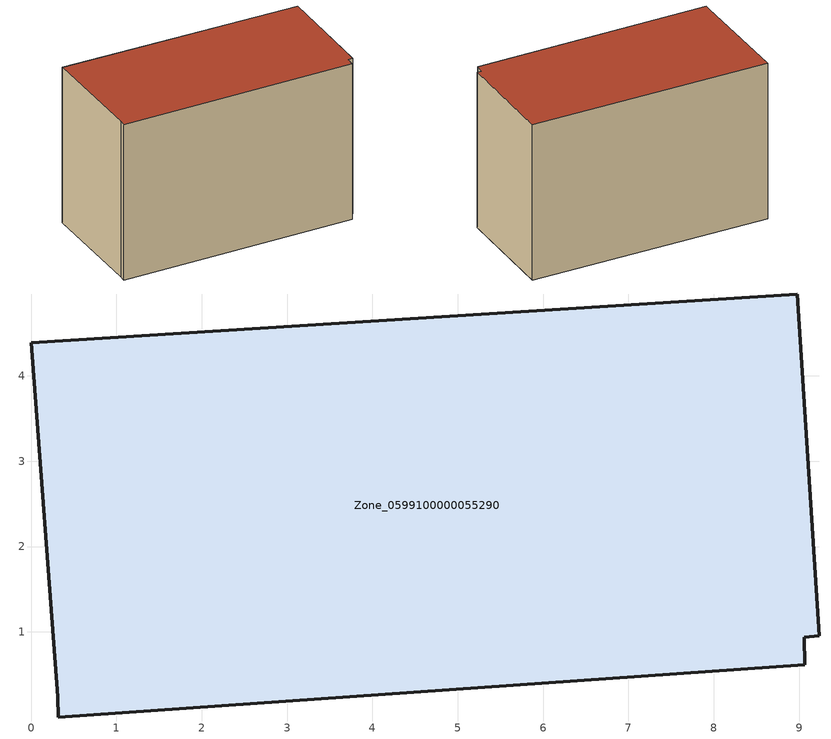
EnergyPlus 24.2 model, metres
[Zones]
Zone_0599100000055290
 floor ground (C_G): 0.32,0 0.31,0.24 0,4.39 8.98,4.96 9.24,0.95 9.06,0.94 9.06,0.62 z0
 wall outside (C_F): 8.98,4.96 0,4.39 0.31,0.24 0.32,0 9.06,0.62 9.06,0.94 9.24,0.95 8.98,4.96 z0:6.07
 roof outside (C_R): 0,4.39 0.31,0.24 0.32,0 9.06,0.62 9.06,0.94 9.24,0.95 8.98,4.96 z6.07
[BUILDING]
Pand.0599100000055290: North Axis=0; Terrain=City; Loads Convergence Tolerance Value=0.04; Temperature Convergence Tolerance Value=0.4; Solar Distribution=FullExterior; Maximum Number of Warmup Days=25; Minimum Number of Warmup Days=1
[Site:Location]
Rotterdam.The.Hague.AP_ZH_NLD Design_Conditions: Latitude=51.96; Longitude=4.45; Time Zone=1; Elevation=-4.5
[SITE:GROUNDTEMPERATURE:BUILDINGSURFACE]
18, 18, 18, 18, 18, 18, 18, 18, 18, 18, 18, 18
[MATERIAL] Thermal Absorptance=0.9; Solar Absorptance=0.7; Visible Absorptance=0.7
Name | Roughness | Thickness | Conductivity | Density | Specific Heat
G.TI.1946-1964 | MediumSmooth | 0.15 | 1 | 540 | 1210
F.TI.1946-1964 | Rough | 0.3 | 0.857143 | 1920 | 840
R.TI.1946-1964 | MediumRough | 0.2 | 0.277778 | 1500 | 1000
[CONSTRUCTION]
C_G: G.TI.1946-1964
C_F: F.TI.1946-1964
C_R: R.TI.1946-1964
[ZONE]
Zone_0599100000055290: Type=1; Multiplier=1; Ceiling Height=Autocalculate; Volume=Autocalculate; Floor Area=autocalculate; Part of Total Floor Area=Yes
[ZONEINFILTRATION:DESIGNFLOWRATE]
Infil_Zone_0599100000055290: Zone or ZoneList or Space or SpaceList=Zone_0599100000055290; Schedule=AlwaysOn; Design Flow Rate Calculation Method=Flow/Area; Flow Rate per Floor Area=0.003; Constant Term Coefficient=1; Temperature Term Coefficient=0; Velocity Term Coefficient=0; Velocity Squared Term Coefficient=0
[HVACTEMPLATE:ZONE:IDEALLOADSAIRSYSTEM]
Zone_0599100000055290: Maximum Heating Supply Air Temperature=50; Minimum Cooling Supply Air Temperature=13; Maximum Heating Supply Air Humidity Ratio=0.0156; Minimum Cooling Supply Air Humidity Ratio=0.0077; Heating Limit=NoLimit; Cooling Limit=NoLimit; Dehumidification Control Type=ConstantSensibleHeatRatio; Cooling Sensible Heat Ratio=0.7; Dehumidification Setpoint=60; Humidification Control Type=None; Humidification Setpoint=30; Outdoor Air Method=None; Outdoor Air Flow Rate per Person=0.00944; Outdoor Air Flow Rate per Zone Floor Area=0; Outdoor Air Flow Rate per Zone=0; Demand Controlled Ventilation Type=None; Outdoor Air Economizer Type=NoEconomizer; Heat Recovery Type=None; Sensible Heat Recovery Effectiveness=0.7; Latent Heat Recovery Effectiveness=0.65
[ZONECONTROL:THERMOSTAT]
ThermostatControl_Zone_0599100000055290: Zone or ZoneList=Zone_0599100000055290; Control Type Schedule=DualSetpointControlType; Control 1=Thermostat_Zone_0599100000055290; Temperature Difference Between Cutout And Setpoint=0
[THERMOSTATSETPOINT:DUALSETPOINT]
Thermostat_Zone_0599100000055290: Heating Setpoint Temperature Schedule=HeatingSetpoint_Zone_0599100000055290; Cooling Setpoint Temperature Schedule=CoolingSetpoint_Zone_0599100000055290
[SCHEDULE:COMPACT]
HeatingSetpoint_Zone_0599100000055290: Through: 12/31, For: AllDays, Until: 24:00, 21
CoolingSetpoint_Zone_0599100000055290: Through: 12/31, For: AllDays, Until: 24:00, 24
DualSetpointControlType: Through: 12/31, For: AllDays, Until: 24:00, 4
AlwaysOn: Through: 12/31, For: AllDays, Until: 24:00, 1
